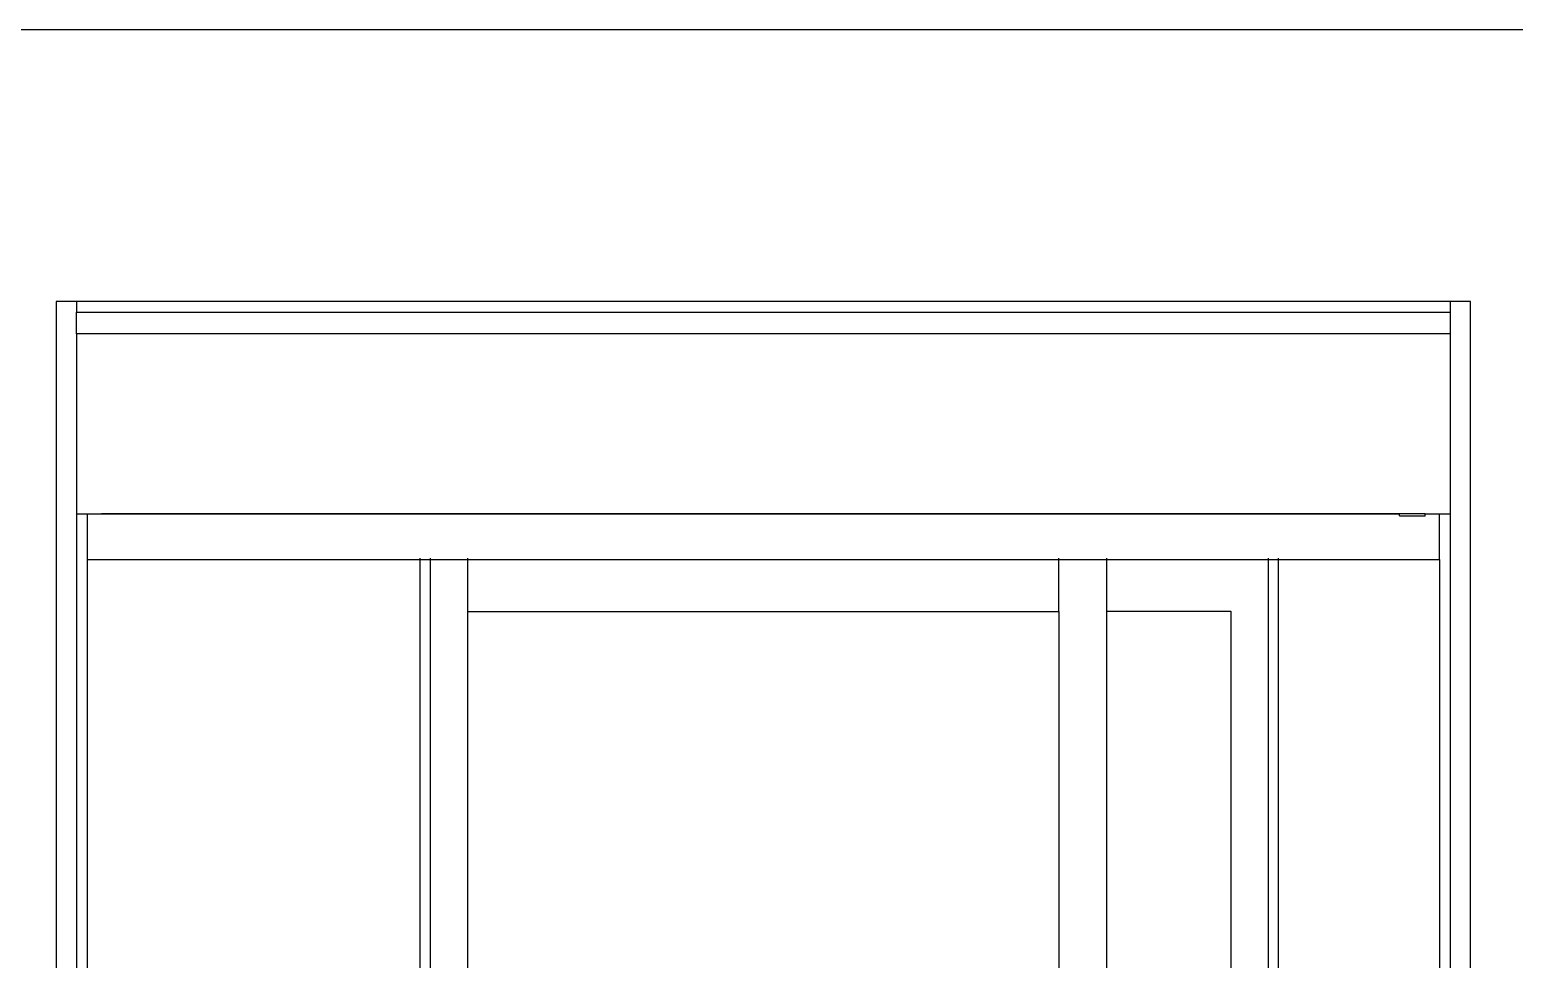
# Model space of a CAD drawing. Header units: metres. Extents: x 54.3 to 102.1, y 17 to 45.8.
# Drawn here: x 97.492 to 99.596, y 34.902 to 36.22 of the extents above; entities that cross this region are included whole.
import ezdxf

# ---------------------------------------------------------------- set-up
doc = ezdxf.new("R2010")
doc.units = ezdxf.units.M
doc.layers.add('Edges', color=7, linetype='Continuous')

# ---------------------------------------------------------------- blocks, each defined once
blk = doc.blocks.new('fr elevation')
for p, q in [((5.2872, -0.2133), (1.9372, -0.2133)), ((2.6075, -0.5988), (2.6075, -2.6988)), ((2.6365, -0.5988), (2.6075, -0.5988)), ((4.5836, -0.5988), (2.6365, -0.5988)), ((2.6365, -0.5988), (2.6365, -0.6138)), ((4.6122, -0.5988), (4.5836, -0.5988)), ((4.5836, -0.5988), (4.5836, -0.6138)), ((4.6122, -2.6988), (4.6122, -0.5988)), ((2.6365, -0.6138), (4.5836, -0.6138)), ((2.6365, -0.6442), (2.6365, -0.6138)), ((4.5836, -0.6138), (4.5836, -0.6442)), ((4.5836, -0.6442), (2.6365, -0.6442)), ((2.6365, -0.6442), (2.6365, -0.8994)), ((4.5836, -0.6442), (4.5836, -0.8994)), ((2.6365, -0.8994), (2.6365, -0.8995)), ((2.6365, -0.8994), (2.6402, -0.8994)), ((2.6365, -0.8995), (2.6365, -2.6988)), ((2.6402, -0.8994), (2.6402, -0.8989)), ((2.6402, -0.8994), (2.6403, -0.8994)), ((2.6403, -0.8994), (2.6403, -0.8989)), ((2.6403, -0.8994), (2.648, -0.8994)), ((2.648, -0.8994), (2.648, -0.8989)), ((2.648, -0.8994), (2.648, -0.8989)), ((2.648, -0.8994), (2.648, -0.8994)), ((2.648, -0.8994), (2.6517, -0.8994)), ((2.6517, -0.9632), (2.6517, -0.8994)), ((2.6517, -0.8994), (4.5115, -0.8994)), ((2.6726, -0.8991), (2.6726, -0.8988)), ((2.6726, -0.8989), (2.6726, -0.8989)), ((2.6726, -0.8991), (2.6726, -0.8989)), ((2.6726, -0.8989), (2.7088, -0.8989)), ((2.6726, -0.8991), (4.5115, -0.8991)), ((2.7088, -0.8989), (2.7088, -0.8989)), ((2.7088, -0.8989), (4.5115, -0.8989)), ((2.7088, -0.8994), (2.7088, -0.8989)), ((4.5115, -0.8989), (4.5483, -0.8989)), ((4.5115, -0.8989), (4.5115, -0.8989)), ((4.5115, -0.8991), (4.5115, -0.8989)), ((4.5115, -0.8989), (4.5115, -0.8989)), ((4.5115, -0.8991), (4.5483, -0.8991)), ((4.5115, -0.8994), (4.5115, -0.8991)), ((4.5115, -0.9022), (4.5115, -0.8994)), ((4.5115, -0.9022), (4.5483, -0.9022)), ((4.5483, -0.8991), (4.5483, -0.8989)), ((4.5483, -0.8989), (4.5483, -0.8989)), ((4.5483, -0.8994), (4.5483, -0.8991)), ((4.5483, -0.8994), (4.5686, -0.8994)), ((4.5483, -0.9022), (4.5483, -0.8994)), ((4.5483, -0.9028), (4.5483, -0.9022)), ((4.5483, -0.9029), (4.5483, -0.9028)), ((4.5483, -0.9028), (4.5483, -0.9028)), ((4.5686, -0.8994), (4.5836, -0.8994)), ((4.5686, -0.9642), (4.5686, -0.8994)), ((4.5836, -0.8994), (4.5836, -2.6988)), ((2.6517, -0.9632), (2.6517, -0.9632)), ((2.6517, -0.9638), (2.6517, -0.9632)), ((2.6517, -0.9638), (2.6517, -0.9641)), ((2.6517, -0.9641), (2.6517, -0.9642)), ((2.6517, -0.9642), (3.1233, -0.9642)), ((2.6517, -0.9643), (2.6517, -0.9642)), ((2.6517, -0.9643), (3.1233, -0.9643)), ((2.6517, -1.7725), (2.6517, -0.9643)), ((3.1233, -0.9632), (3.1233, -0.9624)), ((3.1233, -0.9642), (3.1233, -0.9638)), ((3.1233, -0.9643), (3.1233, -0.9642)), ((3.1233, -0.9642), (3.1378, -0.9642)), ((3.1233, -1.7052), (3.1233, -0.9643)), ((3.1233, -0.9643), (3.1378, -0.9643)), ((3.1378, -0.9624), (3.1378, -0.9632)), ((3.1378, -0.9638), (3.1378, -0.9642)), ((3.1378, -0.9642), (3.1378, -0.9643)), ((3.1378, -0.9642), (3.191, -0.9642)), ((3.1378, -0.9643), (3.1378, -2.6265)), ((3.1378, -0.9643), (3.191, -0.9643)), ((3.191, -0.9632), (3.191, -0.9624)), ((3.191, -0.9642), (3.191, -0.9638)), ((3.191, -0.9643), (3.191, -0.9642)), ((3.191, -0.9642), (4.0288, -0.9642)), ((3.191, -1.0379), (3.191, -0.9643)), ((3.191, -0.9643), (4.0288, -0.9643)), ((4.0288, -0.9632), (4.0288, -0.9624)), ((4.0288, -0.9642), (4.0288, -0.9638)), ((4.0288, -0.9643), (4.0288, -0.9642)), ((4.0288, -0.9642), (4.0968, -0.9642)), ((4.0288, -1.0379), (4.0288, -0.9643)), ((4.0288, -0.9643), (4.0968, -0.9643)), ((4.0968, -0.9632), (4.0968, -0.9624)), ((4.0968, -0.9632), (4.0968, -0.9624)), ((4.0968, -0.9642), (4.0968, -0.9638)), ((4.0968, -1.0379), (4.0968, -0.9638)), ((4.0968, -0.9642), (4.3259, -0.9642)), ((4.0968, -0.9643), (4.0968, -0.9642)), ((4.0968, -1.0377), (4.0968, -0.9643)), ((4.0968, -0.9643), (4.3259, -0.9643)), ((4.3259, -0.9632), (4.3259, -0.9624)), ((4.3259, -0.9642), (4.3259, -0.9638)), ((4.3259, -0.9643), (4.3259, -0.9642)), ((4.3259, -0.9642), (4.3402, -0.9642)), ((4.3259, -2.6265), (4.3259, -0.9643)), ((4.3259, -0.9643), (4.3402, -0.9643)), ((4.3402, -0.9632), (4.3402, -0.9624)), ((4.3402, -0.9642), (4.3402, -0.9638)), ((4.3402, -0.9643), (4.3402, -0.9642)), ((4.3402, -0.9642), (4.5686, -0.9642)), ((4.3402, -0.9643), (4.5686, -0.9643)), ((4.3402, -1.6834), (4.3402, -0.9643)), ((4.5686, -0.9642), (4.5686, -0.9643)), ((4.5686, -0.9643), (4.5686, -1.7487)), ((3.191, -1.0379), (4.0288, -1.0379)), ((3.191, -2.5473), (3.191, -1.0379)), ((4.0288, -1.0379), (4.0288, -2.5473)), ((4.0968, -1.0377), (4.2727, -1.0377)), ((4.0968, -2.5476), (4.0968, -1.0377)), ((4.2727, -1.0377), (4.2727, -2.5476))]:
    blk.add_line(p, q)

msp = doc.modelspace()

# ---------------------------------------------------------------- block references
at = {"layer": 'Edges'}
msp.add_blockref('fr elevation', (94.922, 36.4332), dxfattribs=at)

doc.saveas('drawing.dxf')
